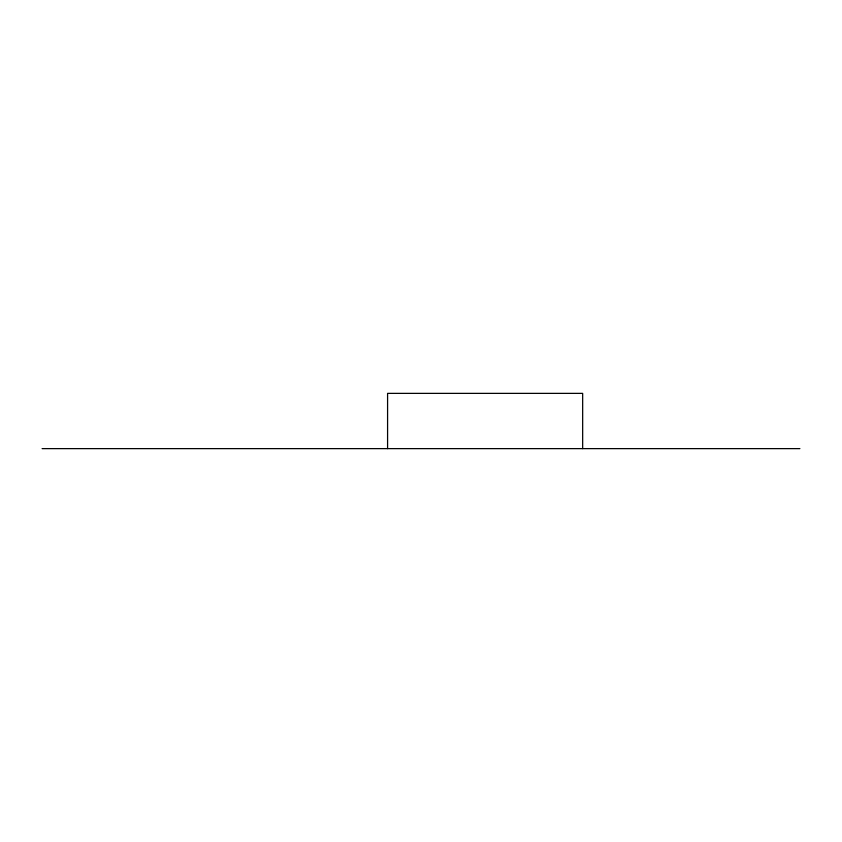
<?xml version="1.0" encoding="UTF-8"?>
<svg xmlns="http://www.w3.org/2000/svg" width="842" height="842" viewBox="0 0 842 842"><rect width="100%" height="100%" fill="white"/><g stroke="black" fill="none" stroke-linecap="round" stroke-linejoin="round"><path stroke-width="1.26" d="M42.1 448.628L799.9 448.628M582.664 448.628L582.664 393.372L387.583 393.372L387.583 448.628"/></g></svg>
